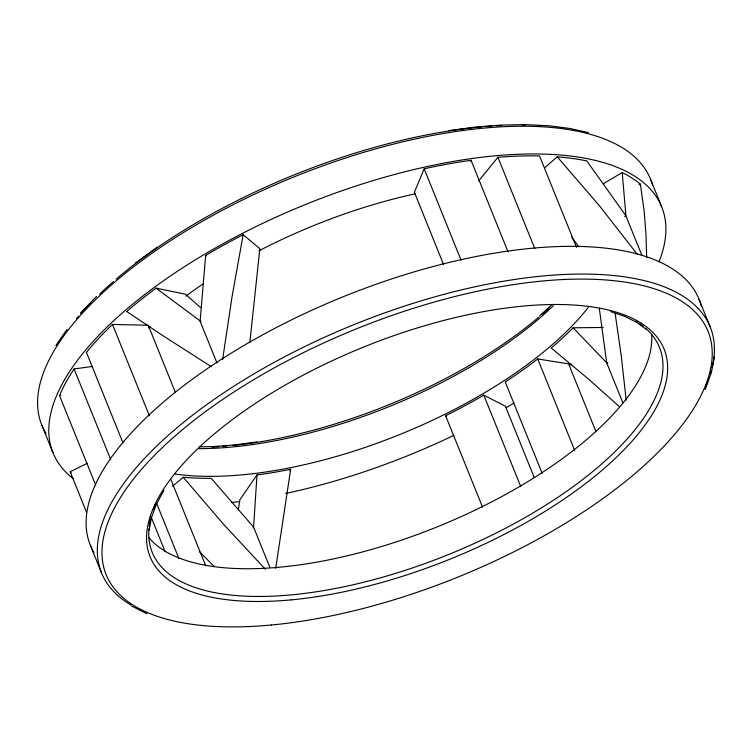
<?xml version="1.0" encoding="UTF-8"?>
<svg xmlns="http://www.w3.org/2000/svg" width="752" height="752" viewBox="0 0 752 752"><rect width="100%" height="100%" fill="white"/><g stroke="black" fill="none" stroke-linecap="round" stroke-linejoin="round"><path stroke-width="1.13" d="M275.702 568.352L290.667 469.267A276.877 114.379 -22 0 1 256.996 474.916L253.593 527.114L269.733 567.074M249.861 342.31L259.844 248.658L243.15 234.699A324.826 134.185 -22 0 0 205.681 255.417L200.107 321.254L216.971 362.981M222.639 359.371L231.983 297.143L243.15 234.699M238.346 509.8L239.832 499.798L256.996 474.916M149.15 530.104L151.547 517.094M711.524 371.92L714.391 356.335M151.208 518.335L156.256 504.601L163.898 490.323M705.188 389.527L711.195 373.161M508.004 251.741L471.072 160.317A324.573 134.082 -22 0 0 424.166 168.796L414.38 192.296L443.548 264.469M290.667 469.267L289.962 470.771M470.555 161.088L471.072 160.317M55.93 345.459L67.031 329.329M478.648 180.941L497.909 157.328L534.851 248.752M252.935 527.913L253.593 527.114L211.209 478.31A277.074 114.464 -22 0 1 184.907 477.37L184.475 477.332M80.614 312.945L96.529 296.429M539.41 316.047L551.291 305.246M544.486 167.875L557.26 156.82A324.826 134.185 -22 0 1 586.795 160.919L625.843 215.683L641.992 255.642M183.394 477.238L172.65 486.159M135.341 263.115L157.3 247.192M624.715 216.435L625.843 215.683L625.692 212.948L622.195 172.556L603.452 183.695M639.087 184.813L640.384 184.155L644.22 211.585L646.043 235.207L646.654 257.569M86.499 512.168L70.171 471.748L87.213 463.326M95.692 485.143L59.53 395.646L60.893 395.345M59.53 395.646A324.573 134.082 -22 0 1 74.11 368.959L92.214 366.459M448.906 130.594L475.555 127.079L501.058 125.086L525.178 124.635M257.034 441.941L234.474 444.921L212.891 446.603L199.28 446.857M607.917 362.652L606.676 362.746L573.09 327.787A277.018 114.436 -22 0 1 551.207 348.026L587.491 378.228L619.667 406.898M573.09 327.787L603.142 327.477M86.414 352.415A324.573 134.082 -22 0 1 112.48 324.45L148.238 325.24L175.451 392.61M526.137 124.663L548.744 125.763L569.537 128.413L588.346 132.587M542.164 473.365L505.222 381.941A276.905 114.389 -22 0 0 537.718 358.948L568.615 363.902L595.828 431.272M126.721 311.516A324.826 134.185 -22 0 1 156.096 288.138L185.49 294.248L200.502 307.53M200.916 321.518L156.096 288.129M610.765 311.648L624.752 316.395L636.794 322.345M205.681 255.417L206.368 255.755M146.997 613.754L131.544 606.009M482.54 507.13L445.607 415.696A277.018 114.436 -22 0 0 483.79 395.148L505.447 406.287L534.221 477.501M211.312 366.675L162.94 335.702L126.721 311.516M635.694 321.677L646.391 329.414M445.607 415.696L446.312 416.382M214.076 566.397L199.355 551.592M265.343 569.255L223.758 524.501L183.178 477.219M557.26 156.82L599.617 205.992L637.292 254.355M571.595 237.059L578.918 246.872M650.461 179.061L661.657 206.781M698.984 299.164L710.179 326.885M576.493 247.361L539.551 155.937A324.573 134.082 -22 0 0 497.89 157.328M622.825 402.705L606.676 362.746L599.306 308.386M537.727 358.948L574.66 450.373M424.166 168.796L461.098 260.22M483.799 395.138L520.741 486.563M112.49 324.441L149.422 415.865M170.789 479.315L205.775 565.927M156.707 503.558L178.873 558.416M86.433 352.397L122.98 442.862M151.18 517.122L165.186 551.771M74.11 368.959L110.657 459.425M41.821 425.115L53.016 452.826M90.343 545.219L101.539 572.939M615.061 312.879L621.255 355.846L626.181 400.111M588.167 307.512A273.54 112.997 -22 0 1 174.868 473.986M148.379 327.872A273.54 112.997 -22 0 1 150.024 326.274M185.876 296.119A273.54 112.997 -22 0 1 203.36 283.73M259.017 250.783A273.54 112.997 -22 0 1 415.48 193.753M73.047 478.554A328.248 135.604 -22 0 1 328.474 195.595A328.248 135.604 -22 0 1 658.996 261.799M571.247 364.034A328.248 135.604 -22 0 1 569.424 365.444M514.039 402.987A328.248 135.604 -22 0 1 506.228 407.612M453.794 435.389A328.248 135.604 -22 0 1 285.647 493.481M239.728 501.509A328.248 135.604 -22 0 1 231.607 502.533M651.646 334.311A273.54 112.997 -22 0 1 436.987 526.964A273.54 112.997 -22 0 1 148.755 537.483M93.944 552.541A328.248 135.604 -22 0 1 343.062 296.796A328.248 135.604 -22 0 1 701.353 306.355M622.195 172.565A324.826 134.185 -22 0 1 640.384 184.155M71.224 472.754A324.573 134.082 -22 0 1 70.171 471.748M553.453 305.622A273.54 112.997 -22 0 1 198.594 448.643M46.022 433.443A328.248 135.604 -22 0 1 292.02 177.716A328.248 135.604 -22 0 1 652.548 185.199M549.12 308.085A277.187 114.511 -22 0 1 542.079 314.355M538.535 317.391A277.187 114.511 -22 0 1 232.913 445.504M227.019 446.077A277.187 114.511 -22 0 1 222.357 446.462M218.898 446.707A277.187 114.511 -22 0 1 212.055 447.111M76.337 318.839A324.601 134.091 -22 0 1 78.565 316.225M80.849 313.603A324.601 134.091 -22 0 1 89.977 303.714M99.696 294.041A324.601 134.091 -22 0 1 113.402 281.549M116.099 279.218A324.601 134.091 -22 0 1 481.994 126.872M485.538 126.571A324.601 134.091 -22 0 1 491.404 126.12M496.047 125.819A324.601 134.091 -22 0 1 501.772 125.518M522.123 125.114A324.601 134.091 -22 0 1 525.404 125.152M537.962 125.603A324.601 134.091 -22 0 1 541.308 125.81M645.536 328.239A273.54 112.997 -22 0 1 448.042 554.741A273.54 112.997 -22 0 1 148.952 528.731M149.169 526.597A273.54 112.997 -22 0 1 151.086 516.737M153.408 509.395A273.54 112.997 -22 0 1 155.514 504.103M635.976 321.254A273.54 112.997 -22 0 1 637.865 322.448M639.679 323.67A273.54 112.997 -22 0 1 643.129 326.236M130.886 604.993A328.248 135.604 -22 0 1 352.303 325.306A328.248 135.604 -22 0 1 712.125 367.615M711.223 371.056A328.248 135.604 -22 0 1 710.593 373.199M707.068 383.012A328.248 135.604 -22 0 1 705.649 386.331M271.322 625.006A324.601 134.091 -22 0 0 711.636 344.82A324.601 134.091 -22 0 0 238.356 389.151A324.601 134.091 -22 0 0 271.322 625.006M291.156 599.88A277.187 114.511 -22 0 0 667.156 360.612A277.187 114.511 -22 0 0 263.012 398.475A277.187 114.511 -22 0 0 291.156 599.88"/></g></svg>
